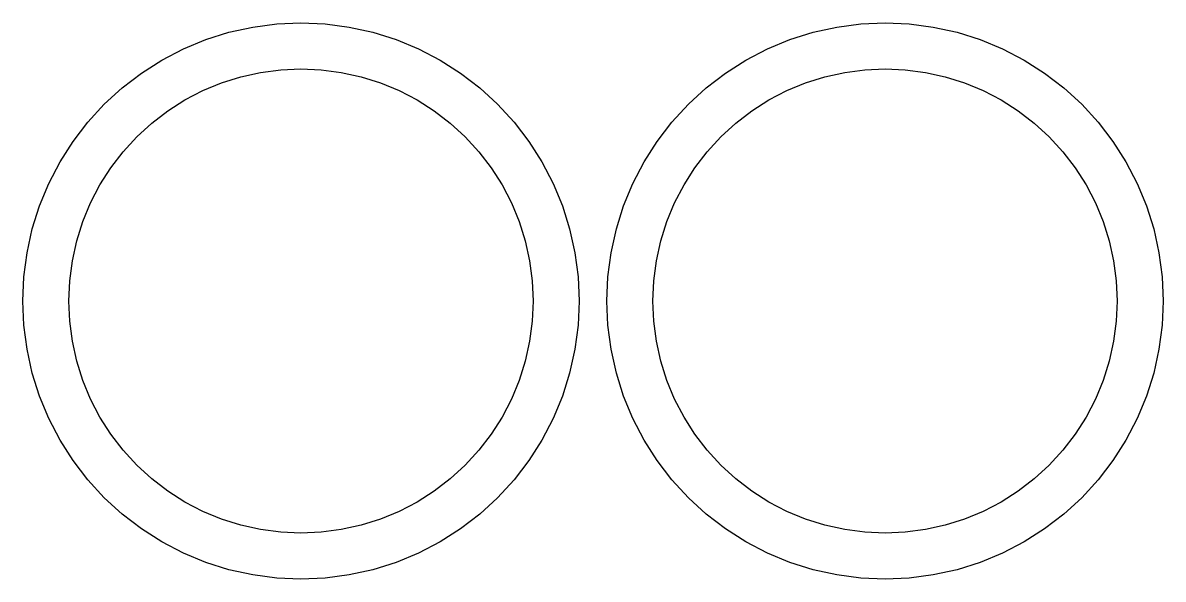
# Model space of a CAD drawing. Header units: millimetres. Extents: x 5 to 108, y 145 to 195.
import ezdxf

# ---------------------------------------------------------------- set-up
doc = ezdxf.new("R2010")
doc.units = ezdxf.units.MM
doc.layers.add('CUT', color=1, linetype='CONTINUOUS')

msp = doc.modelspace()

# ---------------------------------------------------------------- linework, layer by layer
at = {"layer": 'CUT'}
for points in [[(5, 169.925), (5.095, 172.11), (5.381, 174.279), (5.854, 176.415), (6.512, 178.501), (7.349, 180.522), (8.359, 182.462), (9.535, 184.307), (10.866, 186.043), (12.344, 187.656), (13.957, 189.134), (15.693, 190.465), (17.538, 191.641), (19.478, 192.651), (21.499, 193.488), (23.585, 194.146), (25.721, 194.619), (27.89, 194.905), (30.075, 195), (32.261, 194.905), (34.429, 194.619), (36.565, 194.146), (38.651, 193.488), (40.672, 192.651), (42.613, 191.641), (44.458, 190.465), (46.193, 189.134), (47.806, 187.656), (49.284, 186.043), (50.615, 184.307), (51.791, 182.462), (52.801, 180.522), (53.638, 178.501), (54.296, 176.415), (54.769, 174.279), (55.055, 172.11), (55.15, 169.925), (55.055, 167.739), (54.769, 165.571), (54.296, 163.435), (53.638, 161.349), (52.801, 159.328), (51.791, 157.387), (50.615, 155.542), (49.284, 153.807), (47.806, 152.194), (46.193, 150.716), (44.458, 149.385), (42.613, 148.209), (40.672, 147.199), (38.651, 146.362), (36.565, 145.704), (34.429, 145.231), (32.261, 144.945), (30.075, 144.85), (27.89, 144.945), (25.721, 145.231), (23.585, 145.704), (21.499, 146.362), (19.478, 147.199), (17.538, 148.209), (15.693, 149.385), (13.957, 150.716), (12.344, 152.194), (10.866, 153.807), (9.535, 155.542), (8.359, 157.387), (7.349, 159.328), (6.512, 161.349), (5.854, 163.435), (5.381, 165.571), (5.095, 167.739)], [(57.65, 169.925), (57.746, 172.11), (58.031, 174.279), (58.505, 176.415), (59.162, 178.501), (59.999, 180.522), (61.01, 182.462), (62.185, 184.307), (63.517, 186.043), (64.994, 187.656), (66.607, 189.134), (68.343, 190.465), (70.188, 191.641), (72.128, 192.651), (74.149, 193.488), (76.235, 194.146), (78.371, 194.619), (80.54, 194.905), (82.725, 195), (84.911, 194.905), (87.079, 194.619), (89.215, 194.146), (91.301, 193.488), (93.322, 192.651), (95.263, 191.641), (97.108, 190.465), (98.843, 189.134), (100.456, 187.656), (101.934, 186.043), (103.266, 184.307), (104.441, 182.462), (105.451, 180.522), (106.288, 178.501), (106.946, 176.415), (107.419, 174.279), (107.705, 172.11), (107.8, 169.925), (107.705, 167.739), (107.419, 165.571), (106.946, 163.435), (106.288, 161.349), (105.451, 159.328), (104.441, 157.387), (103.266, 155.542), (101.934, 153.807), (100.456, 152.194), (98.843, 150.716), (97.108, 149.385), (95.263, 148.209), (93.322, 147.199), (91.301, 146.362), (89.215, 145.704), (87.079, 145.231), (84.911, 144.945), (82.725, 144.85), (80.54, 144.945), (78.371, 145.231), (76.235, 145.704), (74.149, 146.362), (72.128, 147.199), (70.188, 148.209), (68.343, 149.385), (66.607, 150.716), (64.994, 152.194), (63.517, 153.807), (62.185, 155.542), (61.01, 157.387), (59.999, 159.328), (59.162, 161.349), (58.505, 163.435), (58.031, 165.571), (57.746, 167.739)], [(9.15, 169.925), (9.23, 171.749), (9.468, 173.559), (9.863, 175.341), (10.412, 177.082), (11.111, 178.768), (11.954, 180.387), (12.934, 181.927), (14.046, 183.375), (15.279, 184.721), (16.625, 185.954), (18.073, 187.066), (19.613, 188.046), (21.232, 188.889), (22.918, 189.588), (24.659, 190.137), (26.441, 190.532), (28.251, 190.77), (30.075, 190.85), (31.899, 190.77), (33.709, 190.532), (35.491, 190.137), (37.232, 189.588), (38.918, 188.889), (40.538, 188.046), (42.077, 187.066), (43.525, 185.954), (44.871, 184.721), (46.104, 183.375), (47.216, 181.927), (48.197, 180.387), (49.039, 178.768), (49.738, 177.082), (50.287, 175.341), (50.682, 173.559), (50.92, 171.749), (51, 169.925), (50.92, 168.101), (50.682, 166.291), (50.287, 164.509), (49.738, 162.768), (49.039, 161.082), (48.197, 159.462), (47.216, 157.923), (46.104, 156.475), (44.871, 155.129), (43.525, 153.896), (42.077, 152.784), (40.538, 151.803), (38.918, 150.961), (37.232, 150.262), (35.491, 149.713), (33.709, 149.318), (31.899, 149.08), (30.075, 149), (28.251, 149.08), (26.441, 149.318), (24.659, 149.713), (22.918, 150.262), (21.232, 150.961), (19.613, 151.803), (18.073, 152.784), (16.625, 153.896), (15.279, 155.129), (14.046, 156.475), (12.934, 157.923), (11.954, 159.462), (11.111, 161.082), (10.412, 162.768), (9.863, 164.509), (9.468, 166.291), (9.23, 168.101)], [(61.8, 169.925), (61.88, 171.749), (62.118, 173.559), (62.513, 175.341), (63.062, 177.082), (63.761, 178.768), (64.604, 180.387), (65.585, 181.927), (66.696, 183.375), (67.929, 184.721), (69.275, 185.954), (70.723, 187.066), (72.263, 188.046), (73.882, 188.889), (75.568, 189.588), (77.309, 190.137), (79.092, 190.532), (80.901, 190.77), (82.725, 190.85), (84.549, 190.77), (86.359, 190.532), (88.141, 190.137), (89.882, 189.588), (91.568, 188.889), (93.188, 188.046), (94.727, 187.066), (96.175, 185.954), (97.521, 184.721), (98.755, 183.375), (99.866, 181.927), (100.847, 180.387), (101.69, 178.768), (102.388, 177.082), (102.937, 175.341), (103.332, 173.559), (103.571, 171.749), (103.65, 169.925), (103.571, 168.101), (103.332, 166.291), (102.937, 164.509), (102.388, 162.768), (101.69, 161.082), (100.847, 159.462), (99.866, 157.923), (98.755, 156.475), (97.521, 155.129), (96.175, 153.896), (94.727, 152.784), (93.188, 151.803), (91.568, 150.961), (89.882, 150.262), (88.141, 149.713), (86.359, 149.318), (84.549, 149.08), (82.725, 149), (80.901, 149.08), (79.092, 149.318), (77.309, 149.713), (75.568, 150.262), (73.882, 150.961), (72.263, 151.803), (70.723, 152.784), (69.275, 153.896), (67.929, 155.129), (66.696, 156.475), (65.585, 157.923), (64.604, 159.462), (63.761, 161.082), (63.062, 162.768), (62.513, 164.509), (62.118, 166.291), (61.88, 168.101)]]:
    msp.add_lwpolyline(points, close=True, dxfattribs=at)

doc.saveas('drawing.dxf')
